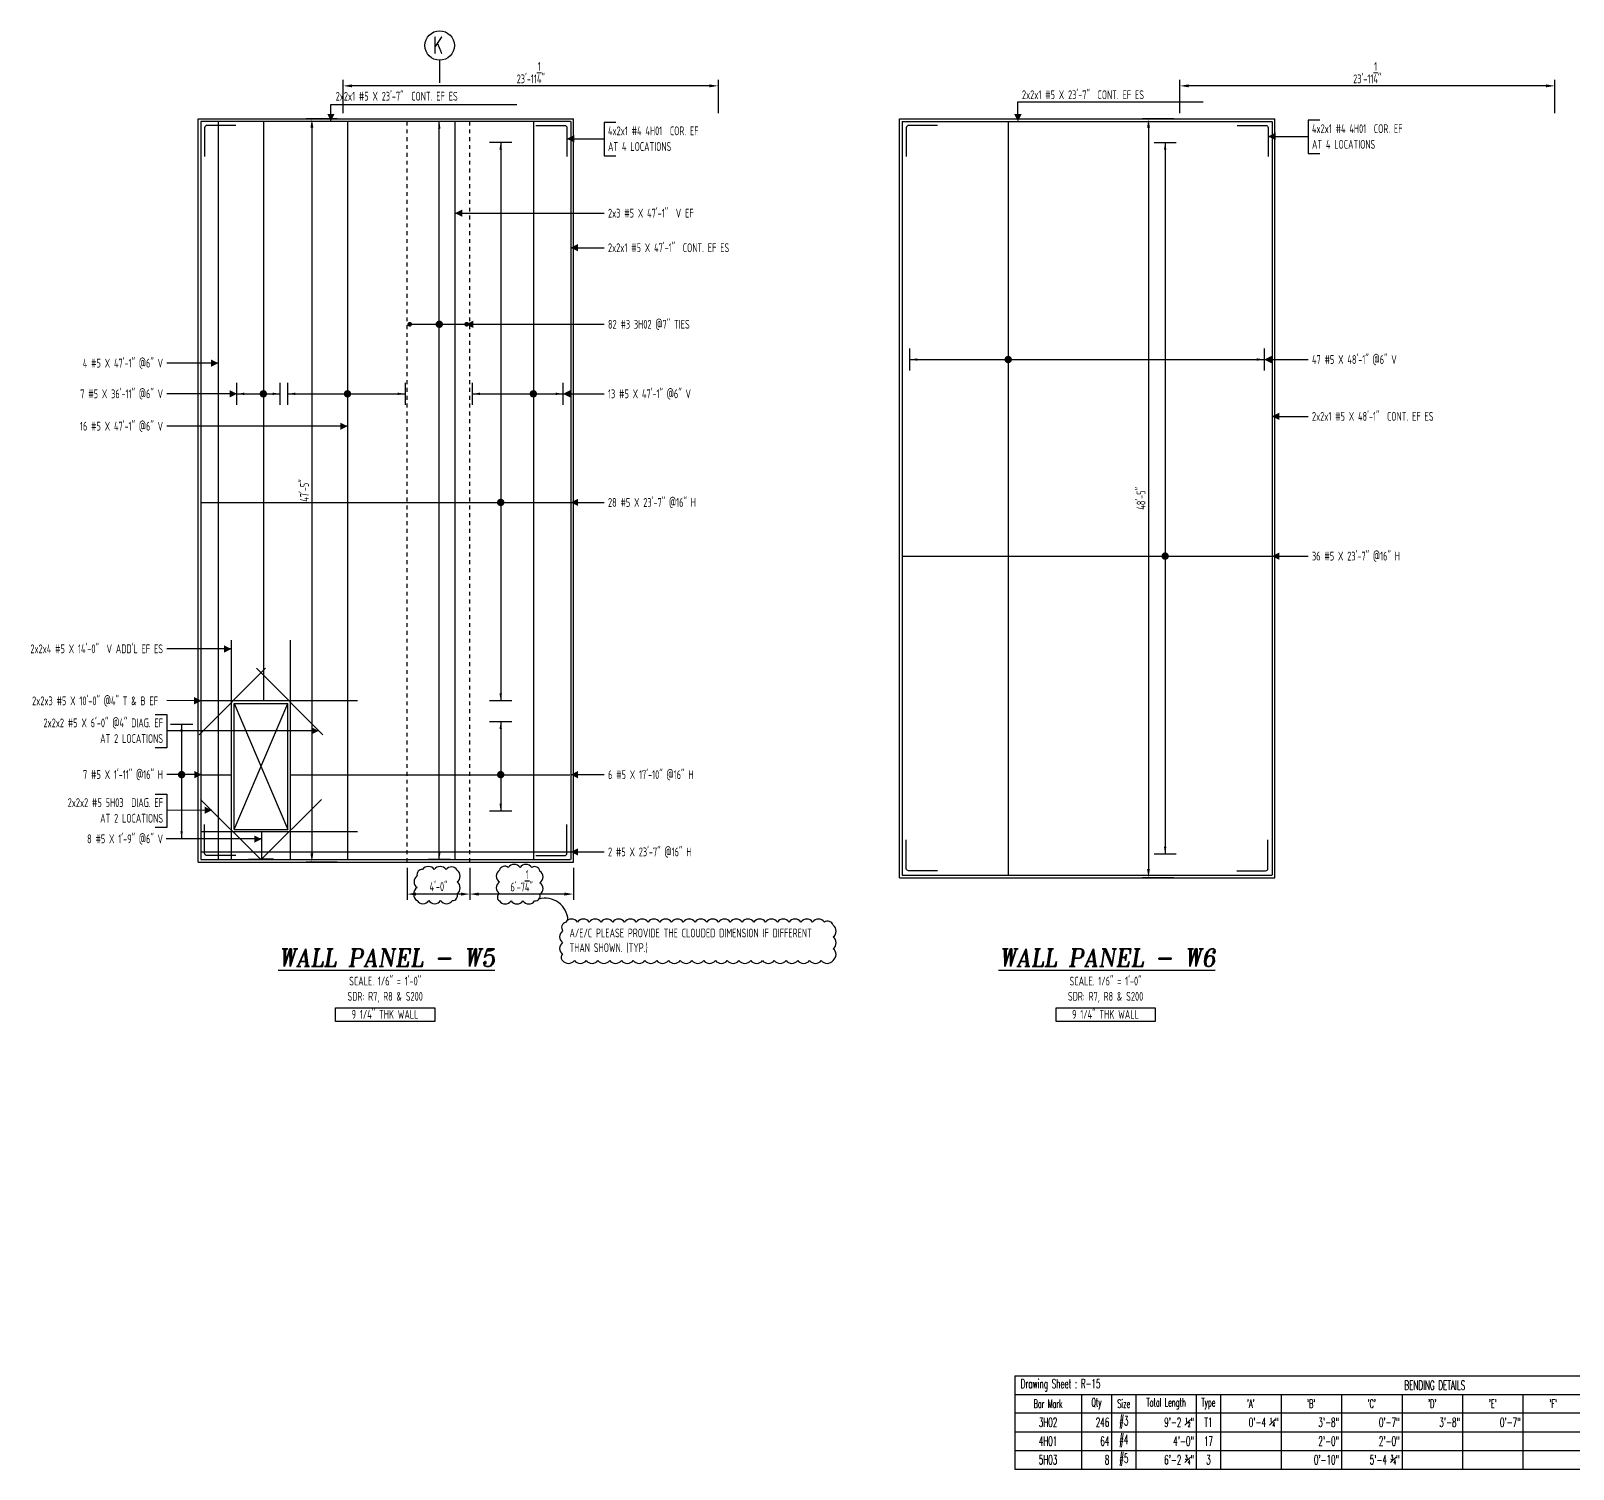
# Model space of a CAD drawing. Header units: inches. Extents: x -3675 to 26577, y -2273 to 5046.
# Drawn here: x 9398 to 10579, y -445 to 656 of the extents above; entities that cross this region are included whole.
import ezdxf
from ezdxf.enums import TextEntityAlignment as Align

# ---------------------------------------------------------------- set-up
doc = ezdxf.new("R2010")
doc.units = ezdxf.units.IN
doc.header["$MEASUREMENT"] = 0
doc.linetypes.add('HIDDEN', pattern=[6, 3, -3])
doc.linetypes.add('PHANTOM', pattern=[2.5, 1.25, -0.25, 0.25, -0.25, 0.25, -0.25])
doc.layers.get('0').update_dxf_attribs({"linetype": 'CONTINUOUS'})
doc.layers.get('Defpoints').update_dxf_attribs({"linetype": 'CONTINUOUS'})
for name, color, linetype in [('0-25TEXT', 7, 'CONTINUOUS'), ('0-35', 3, 'CONTINUOUS'), ('0-35TEXT', 3, 'CONTINUOUS'), ('0-50', 10, 'CONTINUOUS'), ('BAR-LBL', 2, 'CONTINUOUS'), ('BARLIST', 7, 'CONTINUOUS'), ('DETAIL', 83, 'CONTINUOUS'), ('GRID', 8, 'PHANTOM'), ('hidden', 7, 'HIDDEN'), ('RANGELAY', 7, 'CONTINUOUS'), ('REBARS', 4, 'CONTINUOUS')]:
    doc.layers.add(name, color=color, linetype=linetype)
doc.layers.add('COVER', color=6, linetype='CONTINUOUS', lineweight=0, plot=False)
doc.styles.add('AR', font='ARCHQUIK.shx', dxfattribs={"width": 0.8})
doc.styles.add('ROMANS', font='romans.shx', dxfattribs={"width": 0.57})
doc.styles.add('ROMANT', font='romant')
doc.dimstyles.new('CADS_DIM_48', dxfattribs={"dimscale": 48, "dimtxt": 0.09375, "dimasz": 0.09375, "dimexe": 0.0625, "dimexo": 0.0625, "dimgap": 0.09375, "dimtad": 0, "dimtih": 1, "dimtoh": 1, "dimzin": 1, "dimdsep": 46, "dimlunit": 4, "dimtxsty": 'AR', "dimblk": 'CLOSED', "dimcen": 0.1875, "dimadec": 0, "dimazin": 0, "dimtfac": 1, "dimtofl": 0, "dimtmove": 0, "dimatfit": 1, "dimldrblk": 'DOTBLANK', "dimfxl": 1, "dimtzin": 0, "dimarcsym": 0})

# ---------------------------------------------------------------- blocks, each defined once
blk = doc.blocks.new('*D48')
at = {"layer": 'COVER', "color": 0, "lineweight": -2, "transparency": 16777216}
for p, q in [((9632.3, 588.8), (9608.4, 588.8)), ((9612.9, 582.1), (9612.9, 26.6)), ((9632.3, 19.8), (9608.4, 19.8))]:
    blk.add_line(p, q, dxfattribs=at)
at = {"layer": 'COVER', "color": 0, "transparency": 16777216}
for points in [[(9611.8, 582.1), (9614, 582.1), (9612.9, 588.8)], [(9611.8, 26.6), (9614, 26.6), (9612.9, 19.8)]]:
    blk.add_solid(points, dxfattribs=at)
at = {"layer": 'Defpoints', "color": 0, "transparency": 16777216}
for p in [(9636.8, 588.8), (9612.9, 19.8), (9636.8, 19.8)]:
    blk.add_point(p, dxfattribs=at)
at = {"layer": 'COVER', "color": 0, "transparency": 16777216, "insert": (9607.2, 304.3), "char_height": 6.75, "attachment_point": 5, "rotation": 90, "style": 'AR'}
blk.add_mtext('47\'-5"', dxfattribs=at)
blk = doc.blocks.new('_DotBlank')
at = {"layer": '0-35', "color": 0, "lineweight": -2}
blk.add_line((-0.5, 0), (-1, 0), dxfattribs=at)
blk.add_circle((0, 0), 0.5, dxfattribs=at)
blk = doc.blocks.new('*D49')
at = {"layer": 'COVER', "color": 0, "lineweight": -2, "transparency": 16777216}
for p, q in [((9636.8, 593.3), (9636.8, 618.6)), ((9917.3, 614.1), (9643.6, 614.1)), ((9924.1, 593.3), (9924.1, 618.6))]:
    blk.add_line(p, q, dxfattribs=at)
at = {"layer": 'COVER', "color": 0, "transparency": 16777216}
for points in [[(9643.6, 615.2), (9643.6, 613), (9636.8, 614.1)], [(9917.3, 615.2), (9917.3, 613), (9924.1, 614.1)]]:
    blk.add_solid(points, dxfattribs=at)
at = {"layer": 'Defpoints', "color": 0, "transparency": 16777216}
for p in [(9636.8, 614.1), (9636.8, 588.8), (9924.1, 588.8)]:
    blk.add_point(p, dxfattribs=at)
at = {"layer": 'COVER', "color": 0, "transparency": 16777216, "insert": (9780.5, 624.2), "char_height": 6.75, "attachment_point": 5, "style": 'AR'}
blk.add_mtext('23\'-11{\\H1.000000x;\\S1/4;}"', dxfattribs=at)
blk = doc.blocks.new('*D52')
at = {"layer": 'COVER', "color": 0, "lineweight": -2, "transparency": 16777216}
for p, q in [((10272.8, 588.8), (10248.9, 588.8)), ((10253.4, 582.1), (10253.4, 14.6)), ((10272.8, 7.8), (10248.9, 7.8))]:
    blk.add_line(p, q, dxfattribs=at)
at = {"layer": 'COVER', "color": 0, "transparency": 16777216}
for points in [[(10252.3, 582.1), (10254.5, 582.1), (10253.4, 588.8)], [(10252.3, 14.6), (10254.5, 14.6), (10253.4, 7.8)]]:
    blk.add_solid(points, dxfattribs=at)
at = {"layer": 'Defpoints', "color": 0, "transparency": 16777216}
for p in [(10277.3, 588.8), (10253.4, 7.8), (10277.3, 7.8)]:
    blk.add_point(p, dxfattribs=at)
at = {"layer": 'COVER', "color": 0, "transparency": 16777216, "insert": (10247.7, 298.3), "char_height": 6.75, "attachment_point": 5, "rotation": 90, "style": 'AR'}
blk.add_mtext('48\'-5"', dxfattribs=at)
blk = doc.blocks.new('*D53')
at = {"layer": 'COVER', "color": 0, "lineweight": -2, "transparency": 16777216}
for p, q in [((10277.3, 593.3), (10277.3, 618.6)), ((10557.8, 614.1), (10284.1, 614.1)), ((10564.6, 593.3), (10564.6, 618.6))]:
    blk.add_line(p, q, dxfattribs=at)
at = {"layer": 'COVER', "color": 0, "transparency": 16777216}
for points in [[(10284.1, 615.2), (10284.1, 613), (10277.3, 614.1)], [(10557.8, 615.2), (10557.8, 613), (10564.6, 614.1)]]:
    blk.add_solid(points, dxfattribs=at)
at = {"layer": 'Defpoints', "color": 0, "transparency": 16777216}
for p in [(10277.3, 614.1), (10277.3, 588.8), (10564.6, 588.8)]:
    blk.add_point(p, dxfattribs=at)
at = {"layer": 'COVER', "color": 0, "transparency": 16777216, "insert": (10420.9, 624.2), "char_height": 6.75, "attachment_point": 5, "style": 'AR'}
blk.add_mtext('23\'-11{\\H1.000000x;\\S1/4;}"', dxfattribs=at)
blk = doc.blocks.new('leadrblk')
blk.add_lwpolyline([(0, 0, 0, 1, 0), (1, 0, 1, 1, 0)], format="xyseb")
blk = doc.blocks.new('rendmark')
at = {"color": 4}
blk.add_line((0, -3), (0, 3), dxfattribs=at)
blk = doc.blocks.new('rarrow')
at = {"color": 7}
blk.add_solid([(2, -0.33), (2, 0.33), (0, 0)], dxfattribs=at)
blk = doc.blocks.new('*U1158', base_point=(9757.5, 571))
at = {"layer": 'RANGELAY'}
blk.add_line((9757.5, 571), (9757.5, 143.3), dxfattribs=at)
at = {"layer": 'RANGELAY', "xscale": 2.834645669291339, "yscale": 2.834645669291339}
for name, p, rotation in [('rendmark', (9757.5, 571), 269.9999999999999), ('rarrow', (9757.5, 571), 269.9999999999999), ('rendmark', (9757.5, 143.3), 89.999996929531), ('rarrow', (9757.5, 143.3), 89.999996929531)]:
    blk.add_blockref(name, p, dxfattribs=dict(at, rotation=rotation))
blk = doc.blocks.new('VPM6DAFA')
at = {"const_width": 1}
blk.add_lwpolyline([(-0.5, 0, 1), (0.5, 0, 1)], format="xyb", close=True, dxfattribs=at)
blk = doc.blocks.new('*U900', base_point=(9540.9, 586.8))
at = {"layer": 'REBARS', "color": 0}
blk.add_lwpolyline([(9541.2, 586.8), (9541.2, 21.8)], dxfattribs=at)
blk = doc.blocks.new('*U415', base_point=(9575.4, 586.8))
at = {"layer": 'REBARS', "color": 0}
blk.add_lwpolyline([(9575.7, 586.8), (9575.7, 143.8)], dxfattribs=at)
blk = doc.blocks.new('*U922', base_point=(9782.1, 586.8))
at = {"layer": 'REBARS', "color": 0}
blk.add_lwpolyline([(9782.5, 586.8), (9782.5, 21.8)], dxfattribs=at)
blk = doc.blocks.new('*U1157', base_point=(9710.4, 21.6))
at = {"layer": 'RANGELAY'}
blk.add_line((9710.4, 21.6), (9710.4, 587), dxfattribs=at)
at = {"layer": 'RANGELAY', "xscale": 2.834645669291339, "yscale": 2.834645669291339}
for name, p, rotation in [('rendmark', (9710.4, 587), 269.9999969411395), ('rarrow', (9710.4, 587), 269.9999969411395), ('rarrow', (9710.4, 21.6), 90.00000001160853), ('rendmark', (9710.4, 21.6), 90.00000001160853)]:
    blk.add_blockref(name, p, dxfattribs=dict(at, rotation=rotation))
blk = doc.blocks.new('VPM6DB18')
at = {"const_width": 1}
blk.add_lwpolyline([(-0.5, 0, 1), (0.5, 0, 1)], format="xyb", close=True, dxfattribs=at)
blk = doc.blocks.new('*U919', base_point=(9639.9, 586.8))
at = {"layer": 'REBARS', "color": 0}
blk.add_lwpolyline([(9640.2, 586.8), (9640.2, 21.8)], dxfattribs=at)
blk = doc.blocks.new('*U418', base_point=(9808.3, 584.1))
at = {"layer": 'REBARS', "color": 0}
blk.add_lwpolyline([(9784.3, 583.8), (9806.3, 583.8, -0.414214), (9808.1, 582.1), (9808.1, 560.1)], format="xyb", dxfattribs=at)
blk = doc.blocks.new('*U419', base_point=(9530.6, 584.1))
at = {"layer": 'REBARS', "color": 0}
blk.add_lwpolyline([(9554.6, 583.8), (9532.6, 583.8, 0.414214), (9530.8, 582.1), (9530.8, 560.1)], format="xyb", dxfattribs=at)
blk = doc.blocks.new('*U420', base_point=(9528.2, 586.8))
at = {"layer": 'REBARS', "color": 0}
blk.add_lwpolyline([(9527.8, 586.8), (9527.8, 21.8)], dxfattribs=at)
blk = doc.blocks.new('*U421', base_point=(9810.8, 586.8))
at = {"layer": 'REBARS', "color": 0}
blk.add_lwpolyline([(9811.1, 586.8), (9811.1, 21.8)], dxfattribs=at)
blk = doc.blocks.new('*U422', base_point=(9527.8, 586.7))
at = {"layer": 'REBARS', "color": 0}
blk.add_lwpolyline([(9527.8, 587), (9810.8, 587)], dxfattribs=at)
blk = doc.blocks.new('*U423', base_point=(9722.1, 586.8))
at = {"layer": 'REBARS', "color": 0}
blk.add_lwpolyline([(9722.4, 586.8), (9722.4, 21.8)], dxfattribs=at)
blk = doc.blocks.new('*U942', base_point=(9528.1, 27.2))
at = {"layer": 'REBARS', "color": 0}
blk.add_lwpolyline([(9528.1, 27.6), (9811.1, 27.6)], dxfattribs=at)
blk = doc.blocks.new('*U1137', base_point=(9513.2, 125.3))
at = {"layer": 'RANGELAY'}
blk.add_line((9513.2, 125.3), (9513.2, 37.6), dxfattribs=at)
at = {"layer": 'RANGELAY', "xscale": 2.834645669291339, "yscale": 2.834645669291339}
for name, p, rotation in [('rendmark', (9513.2, 125.3), 269.9999999999999), ('rarrow', (9513.2, 125.3), 269.9999999999999), ('rendmark', (9513.2, 37.6), 89.999996929531), ('rarrow', (9513.2, 37.6), 89.999996929531)]:
    blk.add_blockref(name, p, dxfattribs=dict(at, rotation=rotation))
blk = doc.blocks.new('VPM6DDCA')
at = {"const_width": 1}
blk.add_lwpolyline([(-0.5, 0, 1), (0.5, 0, 1)], format="xyb", close=True, dxfattribs=at)
blk = doc.blocks.new('*U453', base_point=(9528.5, 86.4))
at = {"layer": 'REBARS', "color": 0}
blk.add_lwpolyline([(9528.5, 86.7), (9551.5, 86.7)], dxfattribs=at)
blk = doc.blocks.new('*U1136', base_point=(9757.5, 127.3))
at = {"layer": 'RANGELAY'}
blk.add_line((9757.5, 127.3), (9757.5, 58.8), dxfattribs=at)
at = {"layer": 'RANGELAY', "xscale": 2.834645669291339, "yscale": 2.834645669291339}
for name, p, rotation in [('rendmark', (9757.5, 127.3), 269.9999999999999), ('rarrow', (9757.5, 127.3), 269.9999999999999), ('rarrow', (9757.5, 58.8), 89.999996929531), ('rendmark', (9757.5, 58.8), 89.999996929531)]:
    blk.add_blockref(name, p, dxfattribs=dict(at, rotation=rotation))
blk = doc.blocks.new('VPM6DDDF')
at = {"const_width": 1}
blk.add_lwpolyline([(-0.5, 0, 1), (0.5, 0, 1)], format="xyb", close=True, dxfattribs=at)
blk = doc.blocks.new('*U906', base_point=(9596.5, 86.4))
at = {"layer": 'REBARS', "color": 0}
blk.add_lwpolyline([(9596.5, 86.7), (9810.5, 86.7)], dxfattribs=at)
blk = doc.blocks.new('*U454', base_point=(9528.1, 294.8))
at = {"layer": 'REBARS', "color": 0}
blk.add_lwpolyline([(9528.1, 295.1), (9811.1, 295.1)], dxfattribs=at)
blk = doc.blocks.new('*U455', base_point=(9574.1, 43))
at = {"layer": 'REBARS', "color": 0}
blk.add_lwpolyline([(9574.4, 43), (9574.4, 22)], dxfattribs=at)
blk = doc.blocks.new('*U1135', base_point=(9555.5, 378.3))
at = {"layer": 'RANGELAY'}
blk.add_line((9555.5, 378.3), (9588.5, 378.3), dxfattribs=at)
at = {"layer": 'RANGELAY', "xscale": 2.834645669291339, "yscale": 2.834645669291339}
for name, p, rotation in [('rendmark', (9555.5, 378.3), 2.072565086975498e-12), ('rarrow', (9555.5, 378.3), 2.072565086975498e-12), ('rarrow', (9588.5, 378.3), 179.9999969295331), ('rendmark', (9588.5, 378.3), 179.9999969295331)]:
    blk.add_blockref(name, p, dxfattribs=dict(at, rotation=rotation))
blk = doc.blocks.new('VPM6DE08')
at = {"const_width": 1}
blk.add_lwpolyline([(-0.5, 0, 1), (0.5, 0, 1)], format="xyb", close=True, dxfattribs=at)
blk = doc.blocks.new('*U1134', base_point=(9735.8, 378.3))
at = {"layer": 'RANGELAY'}
blk.add_line((9735.8, 378.3), (9805.1, 378.3), dxfattribs=at)
at = {"layer": 'RANGELAY', "xscale": 2.834645669291339, "yscale": 2.834645669291339}
for name, p, rotation in [('rendmark', (9735.8, 378.3), 2.069358644238373e-12), ('rarrow', (9735.8, 378.3), 2.069358644238373e-12), ('rarrow', (9805.1, 378.3), 179.9999969295331), ('rendmark', (9805.1, 378.3), 179.9999969295331)]:
    blk.add_blockref(name, p, dxfattribs=dict(at, rotation=rotation))
blk = doc.blocks.new('VPM6DE0E')
at = {"const_width": 1}
blk.add_lwpolyline([(-0.5, 0, 1), (0.5, 0, 1)], format="xyb", close=True, dxfattribs=at)
blk = doc.blocks.new('*U1133', base_point=(9687.6, 431.5))
at = {"layer": 'REBARS', "color": 0, "const_width": 1.8}
for points in [[(9687.8, 432.4, 1), (9687.8, 430.6, 1), (9687.8, 432.4)], [(9731.4, 430.6, 1), (9731.4, 432.4, 1), (9731.4, 430.6)]]:
    blk.add_lwpolyline(points, format="xyb", dxfattribs=at)
at = {"layer": 'REBARS', "color": 0}
blk.add_lwpolyline([(9687.8, 431.5), (9731.4, 431.5)], dxfattribs=at)
blk = doc.blocks.new('*U1132', base_point=(9594.5, 378.3))
at = {"layer": 'RANGELAY'}
blk.add_line((9594.5, 378.3), (9684.3, 378.3), dxfattribs=at)
at = {"layer": 'RANGELAY', "xscale": 2.834645669291339, "yscale": 2.834645669291339}
for name, p, rotation in [('rendmark', (9594.5, 378.3), 2.06700198355087e-12), ('rarrow', (9594.5, 378.3), 2.06700198355087e-12), ('rarrow', (9684.3, 378.3), 179.9999969295331), ('rendmark', (9684.3, 378.3), 179.9999969295331)]:
    blk.add_blockref(name, p, dxfattribs=dict(at, rotation=rotation))
blk = doc.blocks.new('VPM6DE1C')
at = {"const_width": 1}
blk.add_lwpolyline([(-0.5, 0, 1), (0.5, 0, 1)], format="xyb", close=True, dxfattribs=at)
blk = doc.blocks.new('*U460', base_point=(9808.3, 24.6))
at = {"layer": 'REBARS', "color": 0}
blk.add_lwpolyline([(9784.3, 24.8), (9806.3, 24.8, 0.414213), (9808.1, 26.6), (9808.1, 48.6)], format="xyb", dxfattribs=at)
blk = doc.blocks.new('*U461', base_point=(9530.6, 24.6))
at = {"layer": 'REBARS', "color": 0}
blk.add_lwpolyline([(9554.6, 24.8), (9532.6, 24.8, -0.414213), (9530.8, 26.6), (9530.8, 48.6)], format="xyb", dxfattribs=at)
blk = doc.blocks.new('*U462', base_point=(9574.5, 21.5))
at = {"layer": 'REBARS', "color": 0}
blk.add_lwpolyline([(9564.5, 21.9), (9573.4, 21.9, 0.198912), (9575, 22.5), (9620.2, 67.7)], format="xyb", dxfattribs=at)
blk = doc.blocks.new('*U567', base_point=(9621.1, 117.1))
at = {"layer": 'REBARS', "color": 0}
blk.add_lwpolyline([(9621.3, 117.3), (9570.4, 168.2)], dxfattribs=at)
blk = doc.blocks.new('*U463', base_point=(9647.8, 143.6))
at = {"layer": 'REBARS', "color": 0}
blk.add_lwpolyline([(9647.8, 143.3), (9527.8, 143.3)], dxfattribs=at)
blk = doc.blocks.new('*U464', base_point=(9647.8, 42.7))
at = {"layer": 'REBARS', "color": 0}
blk.add_lwpolyline([(9647.8, 43), (9527.8, 43)], dxfattribs=at)
blk = doc.blocks.new('*U465', base_point=(9551.8, 21.6))
at = {"layer": 'REBARS', "color": 0}
blk.add_lwpolyline([(9551.5, 21.6), (9551.5, 189.6)], dxfattribs=at)
blk = doc.blocks.new('*U466', base_point=(9596.2, 21.6))
at = {"layer": 'REBARS', "color": 0}
blk.add_lwpolyline([(9596.5, 21.6), (9596.5, 189.6)], dxfattribs=at)
blk = doc.blocks.new('*U467', base_point=(9527.8, 21.9))
at = {"layer": 'REBARS', "color": 0}
blk.add_lwpolyline([(9527.8, 21.6), (9810.8, 21.6)], dxfattribs=at)
blk = doc.blocks.new('*U485', base_point=(10067.8, 584.1))
at = {"layer": 'REBARS', "color": 0}
blk.add_lwpolyline([(10091.8, 583.8), (10069.8, 583.8, 0.414214), (10068, 582.1), (10068, 560.1)], format="xyb", dxfattribs=at)
blk = doc.blocks.new('*U486', base_point=(10345.3, 584.1))
at = {"layer": 'REBARS', "color": 0}
blk.add_lwpolyline([(10321.3, 583.8), (10343.3, 583.8, -0.414214), (10345, 582.1), (10345, 560.1)], format="xyb", dxfattribs=at)
blk = doc.blocks.new('*U487', base_point=(10067.8, 12.8))
at = {"layer": 'REBARS', "color": 0}
blk.add_lwpolyline([(10091.8, 13.1), (10069.8, 13.1, -0.414213), (10068, 14.8), (10068, 36.8)], format="xyb", dxfattribs=at)
blk = doc.blocks.new('*U488', base_point=(10345, 12.8))
at = {"layer": 'REBARS', "color": 0}
blk.add_lwpolyline([(10321, 13.1), (10343, 13.1, 0.414213), (10344.8, 14.8), (10344.8, 36.8)], format="xyb", dxfattribs=at)
blk = doc.blocks.new('*U1129', base_point=(10266.2, 570.8))
at = {"layer": 'RANGELAY'}
blk.add_line((10266.2, 570.8), (10266.2, 25.8), dxfattribs=at)
at = {"layer": 'RANGELAY', "xscale": 2.834645669291339, "yscale": 2.834645669291339}
for name, p, rotation in [('rendmark', (10266.2, 570.8), 269.9999999999999), ('rarrow', (10266.2, 570.8), 269.9999999999999), ('rendmark', (10266.2, 25.8), 89.999996929531), ('rarrow', (10266.2, 25.8), 89.999996929531)]:
    blk.add_blockref(name, p, dxfattribs=dict(at, rotation=rotation))
blk = doc.blocks.new('VPM732F5')
at = {"const_width": 1}
blk.add_lwpolyline([(-0.5, 0, 1), (0.5, 0, 1)], format="xyb", close=True, dxfattribs=at)
blk = doc.blocks.new('*U489', base_point=(10064.8, 253.7))
at = {"layer": 'REBARS', "color": 0}
blk.add_lwpolyline([(10064.8, 254), (10347.8, 254)], dxfattribs=at)
blk = doc.blocks.new('*U1128', base_point=(10070.8, 404.6))
at = {"layer": 'RANGELAY'}
blk.add_line((10070.8, 404.6), (10342, 404.6), dxfattribs=at)
at = {"layer": 'RANGELAY', "xscale": 2.834645669291339, "yscale": 2.834645669291339}
for name, p, rotation in [('rendmark', (10070.8, 404.6), 1.123874301598573e-06), ('rarrow', (10070.8, 404.6), 1.123874301598573e-06), ('rarrow', (10342, 404.6), 179.9999980534053), ('rendmark', (10342, 404.6), 179.9999980534053)]:
    blk.add_blockref(name, p, dxfattribs=dict(at, rotation=rotation))
blk = doc.blocks.new('VPM732F9')
at = {"const_width": 1}
blk.add_lwpolyline([(-0.5, 0, 1), (0.5, 0, 1)], format="xyb", close=True, dxfattribs=at)
blk = doc.blocks.new('*U491', base_point=(10145.7, 586.8))
at = {"layer": 'REBARS', "color": 0}
blk.add_lwpolyline([(10146, 586.8), (10146, 9.8)], dxfattribs=at)
blk = doc.blocks.new('*U492', base_point=(10065.1, 586.8))
at = {"layer": 'REBARS', "color": 0}
blk.add_lwpolyline([(10064.8, 586.8), (10064.8, 9.8)], dxfattribs=at)
blk = doc.blocks.new('*U493', base_point=(10347.7, 586.8))
at = {"layer": 'REBARS', "color": 0}
blk.add_lwpolyline([(10348, 586.8), (10348, 9.8)], dxfattribs=at)
blk = doc.blocks.new('*U494', base_point=(10064.8, 10.1))
at = {"layer": 'REBARS', "color": 0}
blk.add_lwpolyline([(10064.8, 9.8), (10347.8, 9.8)], dxfattribs=at)
blk = doc.blocks.new('*U495', base_point=(10064.8, 586.5))
at = {"layer": 'REBARS', "color": 0}
blk.add_lwpolyline([(10064.8, 586.8), (10347.8, 586.8)], dxfattribs=at)
blk = doc.blocks.new('*U568', base_point=(9526.8, 117.1))
at = {"layer": 'REBARS', "color": 0}
blk.add_lwpolyline([(9526.6, 117.3), (9577.5, 168.2)], dxfattribs=at)
blk = doc.blocks.new('*U468', base_point=(9573.5, 21.5))
at = {"layer": 'REBARS', "color": 0}
blk.add_lwpolyline([(9583.5, 21.9), (9574.5, 21.9, -0.198912), (9573, 22.5), (9527.7, 67.7)], format="xyb", dxfattribs=at)
blk = doc.blocks.new('*D894')
at = {"layer": 'Defpoints', "color": 0, "transparency": 16777216}
for p in [(9733.8, 19.8), (9813.1, 19.8), (9733.8, -4.7)]:
    blk.add_point(p, dxfattribs=at)
at = {"layer": 'DETAIL', "color": 0, "lineweight": -2, "transparency": 16777216}
for p, q in [((9733.8, 15.3), (9733.8, -9.2)), ((9813.1, 15.3), (9813.1, -9.2)), ((9806.3, -4.7), (9740.6, -4.7))]:
    blk.add_line(p, q, dxfattribs=at)
at = {"layer": 'DETAIL', "color": 0, "transparency": 16777216}
for points in [[(9740.6, -3.6), (9740.6, -5.9), (9733.8, -4.7)], [(9806.3, -3.6), (9806.3, -5.9), (9813.1, -4.7)]]:
    blk.add_solid(points, dxfattribs=at)
at = {"layer": 'DETAIL', "color": 0, "transparency": 16777216, "insert": (9773.5, 5.4), "char_height": 6.75, "attachment_point": 5, "style": 'AR'}
blk.add_mtext('6\'-7{\\H1.000000x;\\S1/4;}"', dxfattribs=at)
blk = doc.blocks.new('*D895')
at = {"layer": 'Defpoints', "color": 0, "transparency": 16777216}
for p in [(9685.9, 19.8), (9733.8, 19.8), (9685.9, -4.7)]:
    blk.add_point(p, dxfattribs=at)
at = {"layer": 'DETAIL', "color": 0, "lineweight": -2, "transparency": 16777216}
for p, q in [((9685.9, 15.3), (9685.9, -9.2)), ((9733.8, 15.3), (9733.8, -9.2)), ((9727.1, -4.7), (9692.7, -4.7))]:
    blk.add_line(p, q, dxfattribs=at)
at = {"layer": 'DETAIL', "color": 0, "transparency": 16777216}
for points in [[(9692.7, -3.6), (9692.7, -5.9), (9685.9, -4.7)], [(9727.1, -3.6), (9727.1, -5.9), (9733.8, -4.7)]]:
    blk.add_solid(points, dxfattribs=at)
at = {"layer": 'DETAIL', "color": 0, "transparency": 16777216, "insert": (9709.9, 1), "char_height": 6.75, "attachment_point": 5, "style": 'AR'}
blk.add_mtext('4\'-0"', dxfattribs=at)
blk = doc.blocks.new('*T1189')
at = {"layer": 'BARLIST', "color": 0, "linetype": 'ByBlock', "lineweight": -2, "transparency": 16777216}
for p, q in [((0, 0), (713.3, 0)), ((0, 0), (0, -71.4)), ((713.3, 0), (713.3, -71.4)), ((0, -14.2), (713.3, -14.2)), ((51, -14.2), (51, -71.4)), ((74.2, -14.2), (74.2, -71.4)), ((92.7, -14.2), (92.7, -71.4)), ((139, -14.2), (139, -71.4)), ((157.6, -14.2), (157.6, -71.4)), ((203.9, -14.2), (203.9, -71.4)), ((250.2, -14.2), (250.2, -71.4)), ((296.5, -14.2), (296.5, -71.4)), ((342.8, -14.2), (342.8, -71.4)), ((389.1, -14.2), (389.1, -71.4)), ((435.4, -14.2), (435.4, -71.4)), ((481.7, -14.2), (481.7, -71.4)), ((528.1, -14.2), (528.1, -71.4)), ((574.4, -14.2), (574.4, -71.4)), ((620.7, -14.2), (620.7, -71.4)), ((667, -14.2), (667, -71.4)), ((0, -28.3), (713.3, -28.3)), ((0, -42.7), (713.3, -42.7)), ((0, -57), (713.3, -57)), ((0, -71.4), (713.3, -71.4))]:
    blk.add_line(p, q, dxfattribs=at)
at = {"layer": 'BARLIST', "color": 0, "transparency": 16777216, "style": 'ROMANS'}
for s, insert, char_height, width, attachment_point in [(' Drawing Sheet : R-15', (1.8, -7.1), 7.087, 292.961, 4), ('BENDING DETAILS', (298.3, -7.1), 7.087, 413.256, 4), ('Bar Mark', (25.5, -21.3), 6.38, 47.48, 5), ('Qty', (62.6, -21.3), 6.38, 19.63, 5), ('Size', (83.5, -21.3), 6.38, 14.988, 5), ('Total Length', (115.9, -21.3), 6.378, 42.768, 5), ('Type', (148.3, -21.3), 6.38, 14.988, 5), ("'A'", (180.7, -21.3), 6.38, 42.768, 5), ("'B'", (227, -21.3), 6.38, 42.768, 5), ("'C'", (273.3, -21.3), 6.38, 42.768, 5), ("'D'", (319.7, -21.3), 6.38, 42.768, 5), ("'E'", (366, -21.3), 6.38, 42.768, 5), ("'F'", (412.3, -21.3), 6.38, 42.768, 5), ("'G'", (458.6, -21.3), 6.38, 42.768, 5), ("'H'", (504.9, -21.3), 6.38, 42.768, 5), ("'J'", (551.2, -21.3), 6.38, 42.768, 5), ("'K'", (597.5, -21.3), 6.38, 42.768, 5), ("'O'", (643.8, -21.3), 6.38, 42.768, 5), ("'R'", (690.1, -21.3), 6.38, 42.768, 5), ('3H02', (25.5, -35.5), 7.09, 47.48, 5), ('246', (72.4, -35.5), 7.09, 19.63, 6), ('#3', (83.5, -35.5), 7.09, 14.988, 5), ('9\'-2 {\\H0.5x;\\S1#2;}"', (137.3, -35.5), 7.087, 42.768, 6), ('T1', (148.3, -35.5), 7.09, 14.988, 5), ('0\'-4 {\\H0.5x;\\S1#4;}"', (202.1, -35.5), 7.087, 42.768, 6), ('3\'-8"', (248.4, -35.5), 7.09, 42.768, 6), ('0\'-7"', (294.7, -35.5), 7.09, 42.768, 6), ('3\'-8"', (341, -35.5), 7.09, 42.768, 6), ('0\'-7"', (387.4, -35.5), 7.09, 42.768, 6), ('0\'-4 {\\H0.5x;\\S1#4;}"', (480, -35.5), 7.087, 42.768, 6), ('4H01', (25.5, -49.9), 7.09, 47.48, 5), ('64', (72.4, -49.9), 7.09, 19.63, 6), ('#4', (83.5, -49.9), 7.09, 14.988, 5), ('4\'-0"', (137.3, -49.9), 7.09, 42.768, 6), ('17', (148.3, -49.9), 7.09, 14.988, 5), ('2\'-0"', (248.4, -49.9), 7.09, 42.768, 6), ('2\'-0"', (294.7, -49.9), 7.09, 42.768, 6), ('#5', (83.5, -64.2), 7.09, 14.988, 5), ('5H03', (25.5, -64.2), 7.09, 47.48, 5), ('8', (72.4, -64.2), 7.09, 19.63, 6), ('6\'-2 {\\H0.5x;\\S3#4;}"', (137.3, -64.2), 7.087, 42.768, 6), ('3', (148.3, -64.2), 7.09, 14.988, 5), ('0\'-10"', (248.4, -64.2), 7.09, 42.768, 6), ('5\'-4 {\\H0.5x;\\S3#4;}"', (294.7, -64.2), 7.087, 42.768, 6), ('3\'-10 {\\H0.5x;\\S1#4;}"', (526.3, -64.2), 7.087, 42.768, 6), ('3\'-9 {\\H0.5x;\\S1#2;}"', (618.9, -64.2), 7.087, 42.768, 6), ('4\'-7 {\\H0.5x;\\S1#2;}"', (665.2, -64.2), 7.087, 42.768, 6)]:
    blk.add_mtext(s, dxfattribs=dict(at, insert=insert, char_height=char_height, width=width, attachment_point=attachment_point))

msp = doc.modelspace()

# ---------------------------------------------------------------- linework, layer by layer
at = {"layer": '0-25TEXT'}
for points in [[(9627.48556, 587.00286), (9627.48556, 599.81609), (9769.71263, 599.81609)], [(10153.43248, 588.81536), (10153.43248, 601.92944), (10295.31436, 601.92944)], [(9845.61585, 586.03285), (9836.61679, 586.03285), (9836.61679, 560.53553), (9845.61585, 560.53553)], [(10384.58141, 587.71755), (10375.58236, 587.71755), (10375.58236, 562.22022), (10384.58141, 562.22022)], [(9808.08844, 573.65915), (9836.61679, 573.65915)], [(10345.03341, 575.34385), (10375.58236, 575.34385)], [(9722.37699, 516.61675), (9836.61679, 516.61675)], [(9811.08825, 490.18597), (9836.61679, 490.18597)], [(9730.88346, 431.54571), (9836.61679, 431.54571)], [(9730.88346, 431.54571), (9836.61679, 431.54571)], [(9541.20448, 401.7865), (9501.93687, 401.7865)], [(10341.99679, 404.56077), (10375.58236, 404.56077)], [(9555.46326, 378.29768), (9501.93687, 378.29768)], [(9805.07641, 378.29966), (9836.61679, 378.29966)], [(10347.99679, 361.06108), (10375.58236, 361.06108)], [(9640.18195, 353.52472), (9501.93687, 353.52472)], [(9811.07641, 295.13319), (9836.61679, 295.13319)], [(10347.99679, 254.04002), (10375.58236, 254.04002)], [(9551.27579, 182.96321), (9501.93687, 183.05731)], [(9528.34764, 143.31543), (9501.93687, 143.40952)], [(9492.93781, 132.73482), (9501.93687, 132.73482), (9501.93687, 107.2375), (9492.93781, 107.2375)], [(9618.20969, 120.26704), (9501.93687, 120.36112)], [(9528.46388, 86.71506), (9501.93687, 86.80914)], [(9811.07641, 86.71701), (9836.61679, 86.71701)], [(9492.93781, 71.69755), (9501.93687, 71.69755), (9501.93687, 46.20023), (9492.93781, 46.20023)], [(9536.35144, 59.46425), (9501.93687, 59.32385)], [(9574.38737, 37.44827), (9501.42751, 37.5646)], [(9811.08826, 27.56074), (9836.61679, 27.56074)]]:
    msp.add_lwpolyline(points, dxfattribs=at)
at = {"layer": '0-35'}
for p, q in [((9525.83826, 19.81536), (9525.83826, 588.81536)), ((9525.83826, 588.81536), (9813.08826, 588.81536)), ((9813.08826, 19.81536), (9813.08826, 588.81536)), ((10062.78339, 7.81536), (10062.78339, 588.81536)), ((10062.78339, 588.81536), (10350.03339, 588.81536)), ((10350.03339, 7.81536), (10350.03339, 588.81536)), ((9553.46326, 44.81536), (9553.46326, 141.31536)), ((9553.46326, 141.31536), (9594.46326, 141.31536)), ((9594.46326, 44.81536), (9594.46326, 141.31536)), ((9553.46326, 44.81536), (9594.46326, 44.81536)), ((9525.83826, 19.81536), (9813.08826, 19.81536)), ((10062.78339, 7.81536), (10350.03339, 7.81536))]:
    msp.add_line(p, q, dxfattribs=at)
at = {"layer": '0-50'}
for p, q in [((9553.46326, 141.31536), (9594.46326, 44.81536)), ((9553.46326, 44.81536), (9594.46326, 141.31536))]:
    msp.add_line(p, q, dxfattribs=at)
for points in [[(9631.06588, -91.84158), (9706.95273, -91.84158), (9706.95273, -102.19794), (9631.06588, -102.19794)], [(10182.61757, -91.84158), (10258.50441, -91.84158), (10258.50441, -102.19794), (10182.61757, -102.19794)]]:
    msp.add_lwpolyline(points, close=True, dxfattribs=at)
msp.add_circle((9710.71326, 644.97809), 11.25, dxfattribs=at)
at = {"layer": 'DETAIL'}
for points in [[(9693.43543, -9.76448, 0.52056705), (9702.43543, -9.76448, 0.52056705), (9711.43543, -9.76448, 0.52056705), (9720.43543, -9.76448, 0.52056705), (9724.10518, -4.43423, 0.52056705), (9724.10518, 4.56577, 0.52056705), (9724.10518, 13.56577, 0.52056705), (9715.5802, 14.04079, 0.52056705), (9706.5802, 14.04079, 0.52056705), (9697.5802, 14.04079, 0.52056705), (9693.43543, 9.18556, 0.52056705), (9693.43543, 0.18556, 0.52056705)], [(9756.43278, -9.97148, 0.52056705), (9765.43278, -9.97148, 0.52056705), (9774.43278, -9.97148, 0.52056705), (9783.43278, -9.97148, 0.52056705), (9787.51704, -5.05575, 0.52056705), (9787.51704, 3.94425, 0.52056705), (9787.51704, 12.94425, 0.52056705), (9781.26959, 15.6968, 0.52056705), (9772.26959, 15.6968, 0.52056705), (9763.26959, 15.6968, 0.52056705), (9756.43278, 13.53362, 0.52056705), (9756.43278, 4.53362, 0.52056705), (9756.43278, -4.46638, 0.52056705)], [(9804.89118, -55.50389, 0.52056705), (9813.89118, -55.50389, 0.52056705), (9822.89118, -55.50389, 0.52056705), (9831.89118, -55.50389, 0.52056705), (9840.89118, -55.50389, 0.52056705), (9849.89118, -55.50389, 0.52056705), (9858.89118, -55.50389, 0.52056705), (9867.89118, -55.50389, 0.52056705), (9876.89118, -55.50389, 0.52056705), (9885.89118, -55.50389, 0.52056705), (9894.89118, -55.50389, 0.52056705), (9903.89118, -55.50389, 0.52056705), (9912.89118, -55.50389, 0.52056705), (9921.89118, -55.50389, 0.52056705), (9930.89118, -55.50389, 0.52056705), (9939.89118, -55.50389, 0.52056705), (9948.89118, -55.50389, 0.52056705), (9957.89118, -55.50389, 0.52056705), (9966.89118, -55.50389, 0.52056705), (9975.89118, -55.50389, 0.52056705), (9984.89118, -55.50389, 0.52056705), (9993.89118, -55.50389, 0.52056705), (10002.89118, -55.50389, 0.52056705), (10011.89118, -55.50389, 0.52056705), (10011.93876, -46.55147, 0.52056705), (10011.93876, -37.55147, 0.52056705), (10011.93876, -28.55147, 0.52056705), (10005.24922, -26.24101, 0.52056705), (9996.24922, -26.24101, 0.52056705), (9987.24922, -26.24101, 0.52056705), (9978.24922, -26.24101, 0.52056705), (9969.24922, -26.24101, 0.52056705), (9960.24922, -26.24101, 0.52056705), (9951.24922, -26.24101, 0.52056705), (9942.24922, -26.24101, 0.52056705), (9933.24922, -26.24101, 0.52056705), (9924.24922, -26.24101, 0.52056705), (9915.24922, -26.24101, 0.52056705), (9906.24922, -26.24101, 0.52056705), (9897.24922, -26.24101, 0.52056705), (9888.24922, -26.24101, 0.52056705), (9879.24922, -26.24101, 0.52056705), (9870.24922, -26.24101, 0.52056705), (9861.24922, -26.24101, 0.52056705), (9852.24922, -26.24101, 0.52056705), (9843.24922, -26.24101, 0.52056705), (9834.24922, -26.24101, 0.52056705), (9825.24922, -26.24101, 0.52056705), (9816.24922, -26.24101, 0.52056705), (9807.24922, -26.24101, 0.52056705), (9804.89118, -32.88297, 0.52056705), (9804.89118, -41.88297, 0.52056705), (9804.89118, -50.88297, 0.52056705)]]:
    msp.add_lwpolyline(points, format="xyb", close=True, dxfattribs=at)
msp.add_arc((9791.45398, -25.43421), 17.50036, 2.49493073, 105.57755057, dxfattribs=at)
at = {"layer": 'GRID', "lineweight": -3}
msp.add_lwpolyline([(9710.71326, 633.72809), (9710.71326, 616.48715)], dxfattribs=at)
at = {"layer": 'hidden'}
for p, q in [((9685.90076, 19.81536), (9685.90076, 588.81536)), ((9733.83826, 19.81536), (9733.83826, 588.81536))]:
    msp.add_line(p, q, dxfattribs=at)

# ---------------------------------------------------------------- block references
msp.add_blockref('*T1189', (10151.00108, -373.67189))
at = {"layer": '0-25TEXT'}
for name, p, xscale, yscale, rotation in [('leadrblk', (9627.48556, 587.00286), 5.623937007874017, 2.250708661417324, 90.00000153523449), ('leadrblk', (10153.43248, 586.81536), 5.623937007874017, 2.250708661417324, 90.00000153523449), ('VPM6DB18', (9710.44363, 431.54571), 2.834645669291338, 2.834645669291338, 90.00000001160855), ('leadrblk', (9541.20448, 401.7865), 5.623937007874017, 2.250708661417324, 180.000003070469), ('VPM732F9', (10146.00972, 404.55467), 2.834645669291338, 2.834645669291338, 1.123874306791345e-06), ('leadrblk', (9555.46326, 378.29768), 5.623937007874017, 2.250708661417324, 180.000003070469), ('leadrblk', (9640.18195, 353.52472), 5.623937007874017, 2.250708661417324, 180.000003070469), ('VPM6DAFA', (9757.4581, 295.13122), 2.834645669291338, 2.834645669291338, 269.9999999999999), ('VPM732F5', (10266.1719, 254.04002), 2.834645669291338, 2.834645669291338, 269.9999999999999), ('leadrblk', (9551.27579, 182.96321), 5.623937007874017, 2.250708661417324, 180.000003070469), ('leadrblk', (9528.34764, 143.31543), 5.623937007874017, 2.250708661417324, 180.000003070469), ('leadrblk', (9618.20969, 120.26704), 5.623937007874017, 2.250708661417324, 180.000003070469), ('VPM6DDCA', (9513.17293, 86.71512), 2.834645669291338, 2.834645669291338, 269.9999999999999), ('leadrblk', (9528.46388, 86.71506), 5.623937007874017, 2.250708661417324, 180.000003070469), ('VPM6DDDF', (9757.4581, 86.71503), 2.834645669291338, 2.834645669291338, 269.9999999999999), ('leadrblk', (9536.35144, 59.46425), 5.623937007874017, 2.250708661417324, 180.000003070469), ('leadrblk', (9574.38737, 37.38421), 5.623937007874017, 2.250708661417324, 180.000003070469), ('leadrblk', (9811.08826, 27.56074), -5.623937007874017, 2.250708661417324, 179.999996929531)]:
    msp.add_blockref(name, p, dxfattribs=dict(at, xscale=xscale, yscale=yscale, rotation=rotation))
for name, p, xscale, yscale in [('leadrblk', (9808.08844, 573.65915), 5.623937007874017, 2.250708661417324), ('leadrblk', (10345.03341, 575.34385), 5.623937007874017, 2.250708661417324), ('leadrblk', (9722.37699, 516.61675), 5.623937007874017, 2.250708661417324), ('leadrblk', (9811.08825, 490.18597), 5.623937007874017, 2.250708661417324), ('leadrblk', (9730.88346, 431.54571), 5.623937007874017, 2.250708661417324), ('leadrblk', (10341.99679, 404.56077), 5.623937007874017, 2.250708661417324), ('VPM6DE08', (9575.74706, 378.29768), 2.834645669291338, 2.834645669291338), ('VPM6DE1C', (9640.18201, 378.29768), 2.834645669291338, 2.834645669291338), ('VPM6DE0E', (9782.45631, 378.29769), 2.834645669291338, 2.834645669291338), ('leadrblk', (9805.07641, 378.29966), 5.623937007874017, 2.250708661417324), ('leadrblk', (10347.99679, 361.06108), 5.623937007874017, 2.250708661417324), ('leadrblk', (9811.07641, 295.13319), 5.623937007874017, 2.250708661417324), ('leadrblk', (10347.99679, 254.04002), 5.623937007874017, 2.250708661417324), ('leadrblk', (9811.07641, 86.71701), 5.623937007874017, 2.250708661417324)]:
    msp.add_blockref(name, p, dxfattribs=dict(at, xscale=xscale, yscale=yscale))
at = {"layer": 'RANGELAY'}
for name, p in [('*U1157', (9710.44363, 21.6278)), ('*U1158', (9757.4581, 571.00286)), ('*U1129', (10266.1719, 570.81536)), ('*U1128', (10070.7834, 404.55466)), ('*U1135', (9555.46326, 378.29768)), ('*U1132', (9594.46326, 378.29768)), ('*U1134', (9735.83826, 378.29769)), ('*U1137', (9513.17293, 125.31545)), ('*U1136', (9757.4581, 127.31539))]:
    msp.add_blockref(name, p, dxfattribs=at)
at = {"layer": 'REBARS', "color": 4}
for name, p in [('*U422', (9527.83826, 586.69036)), ('*U420', (9528.15077, 586.81536)), ('*U419', (9530.58808, 584.06536)), ('*U900', (9540.89198, 586.81536)), ('*U415', (9575.43449, 586.81536)), ('*U919', (9639.86944, 586.81536)), ('*U423', (9722.06448, 586.81531)), ('*U922', (9782.14375, 586.81536)), ('*U418', (9808.33844, 584.06536)), ('*U421', (9810.77575, 586.81536)), ('*U492', (10065.09589, 586.81536)), ('*U495', (10064.78339, 586.50286)), ('*U485', (10067.78338, 584.06536)), ('*U491', (10145.69721, 586.81536)), ('*U486', (10345.2834, 584.06536)), ('*U493', (10347.72089, 586.81536)), ('*U1133', (9687.59775, 431.54571)), ('*U454', (9528.08826, 294.81872)), ('*U489', (10064.7834, 253.72752)), ('*U465', (9551.77575, 21.62784)), ('*U466', (9596.15077, 21.62784)), ('*U568', (9526.8142, 117.05269)), ('*U567', (9621.11232, 117.05269)), ('*U463', (9647.83828, 143.62786)), ('*U453', (9528.46327, 86.40256)), ('*U906', (9596.46326, 86.40253)), ('*U468', (9573.46627, 21.54205)), ('*U462', (9574.46034, 21.54205)), ('*U461', (9530.58808, 24.56536)), ('*U460', (9808.33844, 24.56536)), ('*U464', (9647.83828, 42.69039)), ('*U455', (9574.07487, 43.00286)), ('*U487', (10067.78338, 12.81536)), ('*U488', (10345.0334, 12.81536)), ('*U942', (9528.08826, 27.24824)), ('*U467', (9527.83826, 21.94036)), ('*U494', (10064.78339, 10.12786))]:
    msp.add_blockref(name, p, dxfattribs=at)

# ---------------------------------------------------------------- texts
at = {"color": 7, "linetype": 'Continuous', "style": 'ROMANT', "oblique": 9, "width": 0.95}
for s, p in [('%%UWALL PANEL - W5', (9670.38118, -60.26968)), ('%%UWALL PANEL - W6', (10221.93286, -60.26968))]:
    msp.add_text(s, height=13.5, dxfattribs=at).set_placement(p, align=Align.CENTER)
at = {"layer": '0-35TEXT', "style": 'AR', "width": 0.8}
for p in [(9839.61648, 564.28514), (10378.58204, 565.96983)]:
    msp.add_text('AT 4 LOCATIONS', height=6.7498312, dxfattribs=at).set_placement(p)
for p in [(9498.93719, 110.98711), (9498.93718, 49.94984)]:
    msp.add_text('AT 2 LOCATIONS', height=6.7498312, dxfattribs=at).set_placement(p, align=Align.RIGHT)
for s, p in [('SCALE. 1/6" = 1\'-0"', (9669.0093, -74.71657)), ('SCALE. 1/6" = 1\'-0"', (10220.56099, -74.71657)), ('SDR: R7, R8 & S200', (9669.0093, -86.38477)), ('SDR: R7, R8 & S200', (10220.56099, -86.38477)), ('9 1/4" THK WALL', (9668.93238, -100.17278)), ('9 1/4" THK WALL', (10220.48407, -100.17278))]:
    msp.add_text(s, height=6.7498312, dxfattribs=at).set_placement(p, align=Align.CENTER)
at = {"layer": '0-50', "style": 'AR', "width": 0.8}
msp.add_text('K', height=13.5, dxfattribs=at).set_placement((9705.72672, 638.49163))
at = {"layer": 'BAR-LBL', "style": 'AR', "width": 0.8}
for s, p in [('2x2x1 #5 X 23\'-7"  CONT. EF ES', (9631.11688, 602.78618)), ('2x2x1 #5 X 23\'-7"  CONT. EF ES', (10156.5582, 603.93184)), ('4x2x1 #4 4H01  COR. EF', (9839.61648, 576.28388)), ('4x2x1 #4 4H01  COR. EF', (10378.58204, 577.96857)), ('2x3 #5 X 47\'-1"  V EF', (9839.61648, 513.24211)), ('2x2x1 #5 X 47\'-1"  CONT. EF ES', (9839.61648, 486.81132)), ('82 #3 3H02 @7" TIES', (9839.61648, 428.17106)), ('47 #5 X 48\'-1" @6" V', (10378.58204, 401.18613)), ('13 #5 X 47\'-1" @6" V', (9839.61648, 374.92502)), ('2x2x1 #5 X 48\'-1"  CONT. EF ES', (10378.58204, 357.68644)), ('28 #5 X 23\'-7" @16" H', (9839.61648, 291.75855)), ('36 #5 X 23\'-7" @16" H', (10378.58204, 250.66537)), ('6 #5 X 17\'-10" @16" H', (9839.61648, 83.34236)), ('2 #5 X 23\'-7" @16" H', (9839.61648, 24.18609))]:
    msp.add_text(s, height=6.7492913, dxfattribs=at).set_placement(p)
for s, p in [('4 #5 X 47\'-1" @6" V', (9498.93718, 398.41185)), ('7 #5 X 36\'-11" @6" V', (9498.93718, 374.92304)), ('16 #5 X 47\'-1" @6" V', (9498.93718, 350.15007)), ('2x2x4 #5 X 14\'-0"  V ADD\'L EF ES', (9498.93718, 179.68266)), ('2x2x3 #5 X 10\'-0" @4" T & B EF', (9495.13408, 139.84734)), ('2x2x2 #5 X 6\'-0" @4" DIAG. EF', (9498.93719, 122.98585)), ('7 #5 X 1\'-11" @16" H', (9498.93719, 83.4345)), ('2x2x2 #5 5H03  DIAG. EF', (9498.93718, 61.94858)), ('8 #5 X 1\'-9" @6" V', (9498.93718, 34.18995))]:
    msp.add_text(s, height=6.7492913, dxfattribs=at).set_placement(p, align=Align.RIGHT)
at = {"layer": 'DETAIL', "insert": (9810.12262, -31.13451), "char_height": 6.75, "width": 202.6918851, "attachment_point": 1, "style": 'AR'}
msp.add_mtext('A/E/C PLEASE PROVIDE THE CLOUDED DIMENSION IF DIFFERENT THAN SHOWN. (TYP.)', dxfattribs=at)

# ---------------------------------------------------------------- dimensions: what is measured, and where the dimension line sits
at = {"layer": 'COVER'}
for base, p1, p2, picture, middle in [((9636.82522, 614.07922), (9924.07522, 588.81536), (9636.82522, 588.81536), '*D49', (9780.45022, 624.20422)), ((10277.318, 614.07922), (10564.568, 588.81536), (10277.318, 588.81536), '*D53', (10420.943, 624.20422))]:
    dim = msp.add_linear_dim(base=base, p1=p1, p2=p2, dimstyle='CADS_DIM_48', override={"dimscale": 72, "dimgap": 0.03125, "dimtad": 1, "dimtih": 0, "dimtoh": 0, "dimdec": 4, "dimtdec": 4}, dxfattribs=at)
    dim.commit()
    dim.dimension.update_dxf_attribs({"geometry": picture, "text_midpoint": middle})
for base, p1, p2, picture, middle in [((9612.92382, 19.81536), (9636.82522, 588.81536), (9636.82522, 19.81536), '*D48', (9607.18245, 304.31536)), ((10253.41661, 7.81536), (10277.318, 588.81536), (10277.318, 7.81536), '*D52', (10247.67523, 298.31536))]:
    dim = msp.add_linear_dim(base=base, p1=p1, p2=p2, angle=90, dimstyle='CADS_DIM_48', override={"dimscale": 72, "dimgap": 0.03125, "dimtad": 1, "dimtih": 0, "dimtoh": 0, "dimdec": 4, "dimtdec": 4}, dxfattribs=at)
    dim.commit()
    dim.dimension.update_dxf_attribs({"geometry": picture, "text_midpoint": middle})
at = {"layer": 'DETAIL'}
for base, p1, p2, picture, middle in [((9685.900758517, -4.7433480819), (9733.838258517, 19.8153606846), (9685.900758517, 19.8153606846), '*D895', (9709.869508517, 0.9980312284)), ((9733.83826, -4.74335), (9813.08826, 19.81536), (9733.83826, 19.81536), '*D894', (9773.46326, 5.38165))]:
    dim = msp.add_linear_dim(base=base, p1=p1, p2=p2, dimstyle='CADS_DIM_48', override={"dimscale": 72, "dimgap": 0.03125, "dimtad": 1, "dimtih": 0, "dimtoh": 0, "dimdec": 3, "dimtdec": 3}, dxfattribs=at)
    dim.commit()
    dim.dimension.update_dxf_attribs({"geometry": picture, "text_midpoint": middle})

doc.saveas('drawing.dxf')
